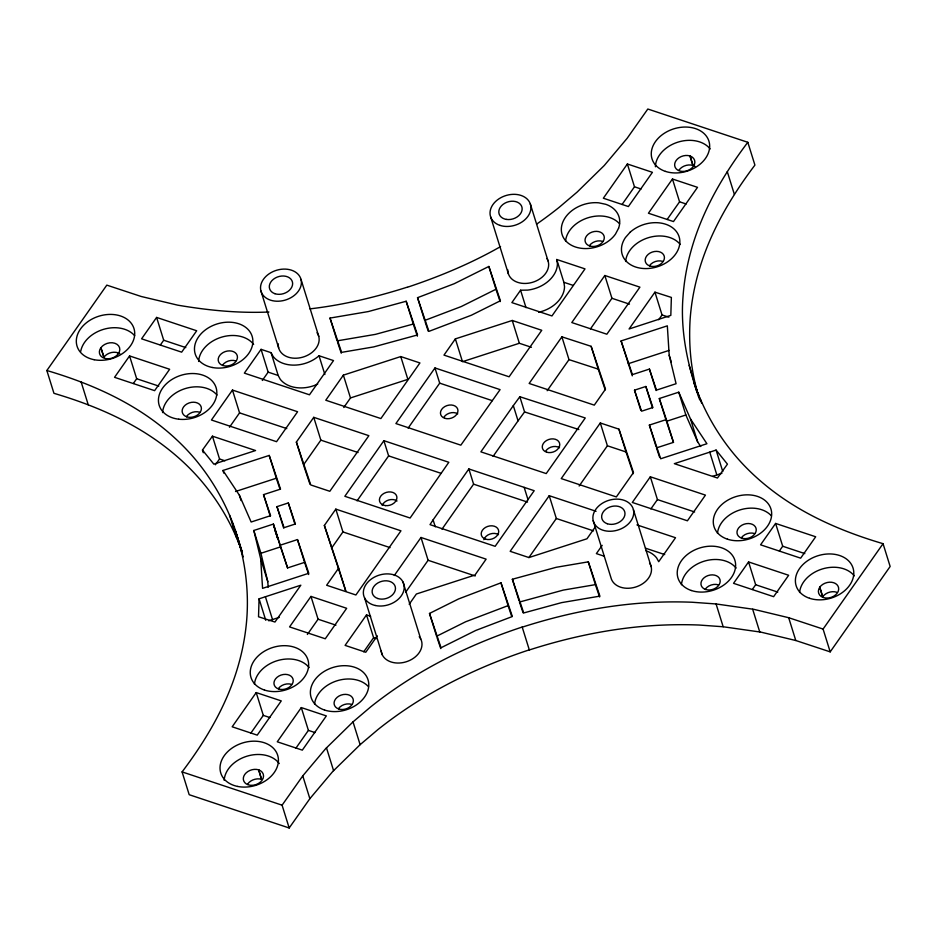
<?xml version="1.0" encoding="UTF-8"?>
<svg xmlns="http://www.w3.org/2000/svg" width="937" height="937" viewBox="0 0 937 937"><rect width="100%" height="100%" fill="white"/><g stroke="black" fill="none" stroke-linecap="round" stroke-linejoin="round"><path stroke-width="1.41" d="M118.367 353.682L119.421 351.644A10.436 7.765 -17.3 0 0 114.853 343.27A10.436 7.765 -17.3 0 0 102.484 345.999L100.821 347.838L103.913 357.173A10.436 7.765 -17.3 0 1 119.901 353.776M819.816 587.124L818.762 589.162A10.436 7.765 -17.3 0 0 823.33 597.525A10.436 7.765 -17.3 0 0 835.699 594.796L837.362 592.957A10.436 7.765 -17.3 0 0 833.731 582.732A10.436 7.765 -17.3 0 0 819.816 587.124L822.663 596.799L819.723 587.3M536.62 224.142A361.752 269.259 -17.3 0 0 559.084 207.417L577.122 192.097L604.271 165.498L627.134 138.325L647.818 109.02L747.808 142.295C723.001 175.114 701.836 211.375 690.909 251.292A361.752 269.259 -17.3 0 0 683.038 296.397C680.18 330.784 687.535 364.915 698.768 397.241M747.808 142.295L754.917 165.099C730.099 197.918 708.946 234.168 698.006 274.096A361.752 269.259 -17.3 0 0 690.136 319.201C688.543 344.511 690.862 370.209 698.135 394.559L689.163 365.36M433.105 519.871L430.013 524.638L495.146 546.318L534.195 490.695L468.863 468.957L433.105 519.871L435.26 526.781M694.165 382.495L694.001 382.542C703.476 410.23 718.175 436.068 737.419 458.123A361.752 269.259 -17.3 0 0 771.151 489.676C804.204 515.28 843.171 531.923 883.052 543.683L890.15 566.487L830.194 651.871L795.782 640.51L760.926 632.135L723.177 626.759L699.213 625.038A361.752 269.259 -17.3 0 0 642.349 626.443C603.92 629.91 566.03 638.144 529.335 649.962L529.3 649.845C492.757 661.885 457.373 677.498 424.367 697.315A361.752 269.259 -17.3 0 0 377.916 729.583L360.124 744.681L332.729 771.502L309.866 798.675L289.182 827.98L189.192 794.705L182.083 771.901C206.901 739.082 228.054 702.832 238.994 662.904A361.752 269.259 -17.3 0 0 246.864 617.799C248.902 588.717 244.92 559.354 235.726 531.701L242.156 551.776M242.004 551.87C232.704 525.095 218.157 500.253 199.581 478.877A361.752 269.259 -17.3 0 0 165.849 447.324C132.796 421.72 93.829 405.077 53.948 393.317L46.85 370.513L106.806 285.129L141.218 296.49L177.538 305.122C207.698 310.252 238.279 313.368 268.907 312.009M129.564 355.931L114.548 377.318L154.628 390.659L169.644 369.272L129.564 355.931L136.673 378.735L133.335 383.491M156.608 317.42L141.581 338.819L181.661 352.16L196.688 330.761L156.608 317.42L163.706 340.225L160.368 344.98M232.458 390.061L211.434 420.01L276.556 441.69L297.591 411.741L232.458 390.061L239.556 412.866L229.471 427.249M261.06 349.337L244.358 373.125L309.479 394.805L333.513 360.581L319.025 355.755A29.797 22.183 -17.3 0 1 273.182 356.528L271.074 352.675L261.06 349.337L268.158 372.141L262.313 380.469M296.373 442.077L313.754 417.34L368.862 435.682L329.812 491.293L310.756 484.956L296.373 442.077L303.483 464.881L320.852 440.144L313.754 417.34M343.375 375.14L325.771 400.228L380.879 418.558L419.928 362.947L400.755 356.564L343.375 375.14L350.485 397.944L343.774 407.501M324.354 525.47L335.821 509.131L400.954 530.81L355.896 594.983L326.638 585.25L338.655 568.127L324.354 525.47L345.765 590.931L338.655 568.127M383.889 440.683L344.839 496.294L410.101 518.02L448.823 462.281L383.889 440.683L388.621 455.886L357.056 500.85M434.967 367.948L395.906 423.571L460.84 445.169L500.089 389.628L434.967 367.948L439.699 383.151L408.122 428.115M455.37 338.878L443.974 355.111L509.107 376.791L541.762 330.292L512.246 320.466L455.37 338.878L462.48 361.682L519.356 343.27L531.431 347.287M331.452 548.274L342.93 531.935L335.821 509.131M520.574 290.212L511.871 302.604L551.952 315.945L585.004 268.884L556.754 259.49L557.433 263.929A29.797 22.183 -17.3 0 1 527.742 290.095L520.574 290.212L526.008 307.652M310.967 596.412L289.568 626.9L325.268 638.776L346.667 608.3L310.967 596.412L318.076 619.216L307.371 634.454M256.211 692.572L232.177 726.796L257.23 735.135L281.264 700.899L256.211 692.572L263.309 715.376L250.882 733.074M627.38 163.987L603.346 198.222L628.387 206.55L652.421 172.326L627.38 163.987L634.478 186.791L622.051 204.5M301.304 707.576L277.27 741.799L302.323 750.139L326.345 715.915L301.304 707.576L308.402 730.38L295.975 748.077M513.324 405.639L480.88 451.845L546.212 473.583L585.262 417.972L519.836 396.726L513.324 405.639L518.056 420.842L493.096 456.378M672.461 179.002L648.427 213.226L673.48 221.565L697.515 187.341L672.461 179.002L679.571 201.806L667.132 219.504M370.642 616.277L366.508 614.895L345.097 645.382L365.77 652.257L377.295 635.848M394.29 575.505L420.994 537.475L486.127 559.155L474.977 575.037L416.391 593.999L409.188 604.271M561.895 336.828L529.147 383.456L594.281 405.135L605.501 389.148L591.142 346.327L561.895 336.828L568.993 359.632L547.161 390.717M604.833 275.49L571.793 322.551L606.86 334.216L639.912 287.155L604.833 275.49L611.943 298.294L590.462 328.875M441.995 529.147L473.595 484.16L468.863 468.957M363.732 651.765L373.605 637.699L366.508 614.895M405.569 592.36L428.104 560.279L420.994 537.475M654.94 292.157L629.078 328.992L670.822 315.371L671.372 297.427L654.94 292.157L662.037 314.961L658.699 319.716M596.073 511.297L549.223 495.696L510.173 551.319L528.937 557.562L586.972 538.775L595.241 526.992M600.301 422.974L561.24 478.584L616.347 496.926L633.482 472.541L618.935 429.169L600.301 422.974L607.399 445.778L579.148 486.01M528.901 557.55L556.332 518.501L549.223 495.696M602.186 545.357L596.377 553.615L604.33 556.262M650.337 476.781L632.311 502.455L687.418 520.796L705.444 495.123L650.337 476.781L657.434 499.585L650.875 508.92M748.558 561.931L733.542 583.329L773.622 596.67L788.649 575.271L748.558 561.931L755.667 584.735L752.329 589.49M775.602 523.432L760.575 544.819L800.655 558.159L815.682 536.772L775.602 523.432L782.7 546.236L779.361 550.991M830.194 651.871L823.084 629.067L883.052 543.683M289.182 827.98L282.084 805.176L302.768 775.871L325.631 748.698L353.026 721.877L370.806 706.779A361.752 269.259 -17.3 0 1 417.27 674.511C450.264 654.694 485.659 639.081 522.19 627.04L522.237 627.158C558.932 615.34 596.822 607.106 635.239 603.639A361.752 269.259 -17.3 0 1 692.115 602.245L716.079 603.955L753.828 609.331L788.685 617.706L823.084 629.067M202.462 450.041L212.441 436.185L255.567 450.533L213.812 464.12L202.462 450.041L203.294 452.735M215.381 464.764L219.539 458.989L212.441 436.185M518.056 420.842L524.568 411.929L519.836 396.726M500.557 246.607C471.147 263.367 439.781 276.474 407.7 287.155L407.665 287.038C375.831 297.181 343.165 304.982 309.936 308.87M488.856 266.448L454.176 283.735L417.539 297.673L424.648 320.477L461.273 306.54L495.966 289.252L488.856 266.448L500.405 300.754L471.381 315.219L428.912 331.382L417.539 297.673M429.497 613.442L458.521 598.977L500.979 582.814L512.352 616.523L475.727 630.46L441.034 647.748L429.497 613.442L436.595 636.246L465.619 621.781L508.088 605.618L500.979 582.814M223.814 473.15L222.983 470.468L269.212 455.429L280.526 489.114L263.52 494.642L270.207 516.1M621.102 340.927L667.331 325.842L669.205 355.299L676.081 383.713L656.486 390.12L649.423 369.084L632.416 374.613L621.102 340.927L632.276 375.854M235.527 491.503L276.321 478.233L269.212 455.429M628.212 363.732L668.995 350.426M276.989 506.636L288.315 502.946L295.378 523.982L284.052 527.672L276.989 506.636L283.665 528.105M634.501 390.167L645.839 386.477L652.902 407.501L641.564 411.202L634.501 390.167L640.767 410.289M268.158 587.312L267.795 581.701L260.697 558.897L253.81 530.483L273.405 524.076L287.577 567.916L304.584 562.387L297.474 539.583L280.479 545.111M697.62 441.819L685.861 414.986L666.418 421.334L659.308 398.53L678.763 392.181L690.522 419.015L697.62 441.819L700.747 446.527M267.795 581.701L260.919 553.287L280.514 546.88L273.405 524.076M265.405 596.752L300.824 585.203L274.963 622.039L258.53 616.769L259.069 598.825L265.405 596.752L272.515 619.556L268.708 620.798M716.091 450.076L674.335 463.663L717.461 478.011L727.44 464.155L716.091 450.076L722.778 471.534M272.515 619.556L279.32 617.342M712.764 476.265L721.923 473.29M350.485 397.944L407.864 379.368L400.755 356.564M656.052 446.551L649.364 425.082L666.371 419.553L659.308 398.53M666.371 419.553L673.48 442.358L656.474 447.886L659.636 457.315M330 318.076L341.595 352.359L373.664 346.913L417.539 334.954L406.166 301.245L368.323 311.564L330 318.076L337.097 340.869L375.421 334.368L413.276 324.05L417.363 336.184M512.363 579.242L556.238 567.283L588.307 561.837L599.903 596.131L561.579 602.632L523.724 612.95L512.363 579.242L519.039 600.711M599.586 596.986L595.405 584.641L563.336 590.087L519.461 602.046L523.104 612.833M662.037 314.961L668.889 317.163M568.993 359.632L598.251 369.131L605.197 389.851M524.568 411.929L578.867 429.556M679.044 170.065A10.436 7.765 -17.3 0 1 692.876 165.427L693.075 165.498A10.436 7.765 -17.3 0 1 694.961 166.446M634.478 186.791L641.072 188.993M679.571 201.806L686.165 203.997M556.754 259.49L563.863 282.295L573.28 285.422M611.943 298.294L629.477 304.127M439.699 383.151L492.358 400.673M607.399 445.778L626.033 451.974L633.307 473.665M657.434 499.585L694.633 511.965M268.158 372.141L278.184 375.479L280.28 379.333A29.797 22.183 -17.3 0 0 317.725 384.065M163.706 340.225L185.819 347.592M782.7 546.236L804.813 553.591M636.949 524.896L675.53 537.733L658.699 561.696L656.591 557.843A29.797 22.183 -17.3 0 0 646.085 550.815M388.621 455.886L441.116 473.349M473.595 484.16L527.531 502.103M239.556 412.866L286.781 428.584M136.673 378.735L158.786 386.091M320.852 440.144L358.051 452.524M556.332 518.501L593.531 530.881M645.429 548.157L664.72 554.575M755.667 584.735L777.78 592.102M219.539 458.989L224.927 460.781M342.93 531.935L390.038 547.618M428.104 560.279L475.211 575.962M318.076 619.216L335.926 625.155M373.605 637.699L376.358 638.612M263.309 715.376L269.903 717.566M308.402 730.38L314.996 732.57M247.719 783.964A10.436 7.765 -17.3 0 1 261.54 779.326L258.764 769.921M182.083 771.901L282.084 805.176M46.85 370.513C86.719 382.273 125.699 398.916 158.751 424.52A361.752 269.259 -17.3 0 1 192.472 456.073C211.727 478.128 226.414 503.965 235.89 531.654M689.913 155.929L691.998 156.936A10.436 7.765 -17.3 0 1 693.427 166.341A10.436 7.765 -17.3 0 1 681.843 171.401L679.395 170.909A10.436 7.765 -17.3 0 1 676.092 160.567A10.436 7.765 -17.3 0 1 689.913 155.929L692.876 165.427M258.577 769.827L260.673 770.835A10.436 7.765 -17.3 0 1 262.091 780.228A10.436 7.765 -17.3 0 1 250.519 785.3L248.071 784.796A10.436 7.765 -17.3 0 1 244.756 774.466A10.436 7.765 -17.3 0 1 258.589 769.827L261.54 779.326M690.522 419.015L706.92 443.728L660.679 458.767L649.364 425.082M222.983 470.468L239.38 495.181L251.139 522.014L270.582 515.666L263.52 494.642M425.105 321.824L428.279 331.265M508.088 605.618L511.719 616.405M337.566 342.251L341.267 353.214M666.851 422.646L673.48 442.358M495.966 289.252L500.124 301.609M437.052 637.617L440.753 648.591M303.939 466.263L309.971 484.242M297.474 539.583L308.788 573.268L262.571 588.354L260.697 558.897M276.321 478.233L279.94 489.009M304.584 562.387L308.66 574.522M275.045 530.588L277.692 538.47L273.51 525.06M280.514 546.88L287.577 567.916M690.101 156.022L693.075 165.498M727.288 171.658L734.397 194.463M788.685 617.706L795.782 640.51M700.337 399.057L701.59 403.074M697.948 392.826L700.044 399.537M694.001 382.542L696.929 391.935M709.754 452.138L716.852 474.942M752.669 609.249L759.778 632.053M669.205 355.299L671.29 361.998M678.763 392.181L685.861 414.986M649.423 369.084L656.111 390.542M716.079 603.955L723.177 626.759M645.839 386.477L652.515 407.935M618.935 429.169L626.033 451.974M591.142 346.327L598.251 369.131M633.424 509.705A20.86 15.531 -17.3 0 1 606.415 531.021A20.86 15.531 -17.3 0 1 600.078 504.856A20.86 15.531 -17.3 0 1 633.424 509.705L651.18 566.721M530.307 203.926L548.063 260.943M593.191 520.679L610.947 577.684A20.86 15.531 -17.3 0 0 637.312 586.468A20.86 15.531 -17.3 0 0 649.54 562.996M490.637 216.857L508.393 273.862M588.307 561.837L595.405 584.641M512.246 320.466L519.356 343.27M524.17 487.369L528.046 499.808M522.19 627.04L529.335 649.962M406.166 301.245L413.276 324.05M402.98 581.971L420.736 638.975M301.011 279.402A20.86 15.531 -17.3 0 1 274.412 301.035A20.86 15.531 -17.3 0 1 267.455 275.045A20.86 15.531 -17.3 0 1 301.011 279.402L318.767 336.418M319.025 355.755L324.87 374.542M364.598 597.958L382.355 654.963M260.908 290.915L278.664 347.932M271.074 352.675L278.184 375.479M288.315 502.946L295.003 524.404M353.026 721.877L360.124 744.681M326.474 747.82L333.572 770.624M253.81 530.483L260.919 553.287M239.38 495.181L241.055 500.557M259.069 598.825L265.757 620.282M235.726 531.701L242.414 553.17M238.853 542.394L242.191 553.123M240.715 548.789L243.233 556.836M231.931 521.312L239.029 544.116M229.542 515.092L236.639 537.897M302.768 775.871L309.866 798.675M81.156 382.015L88.254 404.819M100.973 347.674L103.913 357.173M698.522 395.894L699.705 399.923M563.863 282.295L564.531 286.722A29.797 22.183 -17.3 0 1 538.658 312.244M822.78 596.623A10.436 7.765 -17.3 0 1 836.682 592.231M649.493 265.686A9.838 7.32 -17.3 0 1 662.717 261.376M589.373 245.67A9.838 7.32 -17.3 0 1 602.596 241.371M222.514 365.184A9.838 7.32 -17.3 0 1 235.737 360.874M186.463 416.52A9.838 7.32 -17.3 0 1 199.686 412.221M278.289 688.683A9.838 7.32 -17.3 0 1 291.512 684.373M338.409 708.688A9.838 7.32 -17.3 0 1 351.633 704.39M741.308 537.838A9.838 7.32 -17.3 0 1 754.531 533.54M705.256 589.186A9.838 7.32 -17.3 0 1 718.48 584.875M118.238 353.858A10.436 7.765 -17.3 0 1 104.335 358.25A10.436 7.765 -17.3 0 1 100.704 348.014M198.632 361.459A29.797 22.183 -17.3 0 1 221.308 337.238A29.797 22.183 -17.3 0 1 253.634 344.441M162.593 412.585A29.797 22.183 -17.3 0 1 184.765 388.726A29.797 22.183 -17.3 0 1 216.974 395.016M80.723 351.375A29.797 22.183 -17.3 0 1 103.773 329.274A29.797 22.183 -17.3 0 1 134.659 335.68M254.454 684.221A29.797 22.183 -17.3 0 1 277.247 660.679A29.797 22.183 -17.3 0 1 309.128 667.577M314.574 704.237A29.797 22.183 -17.3 0 1 336.617 680.918A29.797 22.183 -17.3 0 1 368.475 686.669M224.177 780.322A29.797 22.183 -17.3 0 1 247.005 756.182A29.797 22.183 -17.3 0 1 279.261 763.55M717.473 533.387A29.797 22.183 -17.3 0 1 739.527 510.068A29.797 22.183 -17.3 0 1 771.374 515.818M681.422 584.723A29.797 22.183 -17.3 0 1 704.214 561.181A29.797 22.183 -17.3 0 1 736.095 568.08M799.589 592.489A29.797 22.183 -17.3 0 1 822.381 568.946A29.797 22.183 -17.3 0 1 854.263 575.845M655.408 166.774A29.797 22.183 -17.3 0 1 677.521 142.272A29.797 22.183 -17.3 0 1 710.152 148.936M565.55 241.02A29.797 22.183 -17.3 0 1 587.815 217.829A29.797 22.183 -17.3 0 1 619.568 223.802M625.635 261.482A29.797 22.183 -17.3 0 1 648.111 237.775A29.797 22.183 -17.3 0 1 680.168 244.37M317.034 332.729A20.86 15.531 -17.3 0 1 302.733 357.173A20.86 15.531 -17.3 0 1 278.312 343.844M546.892 258.483A20.86 15.531 -17.3 0 1 532.321 282.377A20.86 15.531 -17.3 0 1 507.784 269.833M419.226 636.68A20.86 15.531 -17.3 0 1 407.759 661.253A20.86 15.531 -17.3 0 1 381.183 651.086M483.855 539.677A8.937 6.653 -17.3 0 1 498.484 534.629M382.191 505.406A8.937 6.653 -17.3 0 1 397.03 500.99M545.744 451.013A8.937 6.653 -17.3 0 1 559.506 447.687M443.962 417.094A8.937 6.653 -17.3 0 1 457.736 413.826M618.549 228.323L615.457 234.133A29.797 22.183 -17.3 0 1 577.532 247.602A29.797 22.183 -17.3 0 1 563.336 220.945A29.797 22.183 -17.3 0 1 598.79 202.825L605.759 204.301A29.797 22.183 -17.3 0 1 618.549 228.323M630.097 232.259L625.436 237.541A29.797 22.183 -17.3 0 0 647.959 268.521A29.797 22.183 -17.3 0 0 678.154 234.367A29.797 22.183 -17.3 0 0 630.097 232.259M589.713 245.986A9.838 7.32 -17.3 0 0 604.306 237.775A9.838 7.32 -17.3 0 0 589.994 233.008A9.838 7.32 -17.3 0 0 589.713 245.986M649.845 265.991A9.838 7.32 -17.3 0 0 664.438 257.792A9.838 7.32 -17.3 0 0 650.114 253.025A9.838 7.32 -17.3 0 0 649.845 265.991M222.865 365.5A9.838 7.32 -17.3 0 0 237.459 357.29A9.838 7.32 -17.3 0 0 223.147 352.523A9.838 7.32 -17.3 0 0 222.865 365.5M186.814 416.836A9.838 7.32 -17.3 0 0 201.408 408.626A9.838 7.32 -17.3 0 0 187.095 403.859A9.838 7.32 -17.3 0 0 186.814 416.836M338.761 709.004A9.838 7.32 -17.3 0 0 353.354 700.794A9.838 7.32 -17.3 0 0 339.03 696.027A9.838 7.32 -17.3 0 0 338.761 709.004M705.608 589.49A9.838 7.32 -17.3 0 0 720.202 581.28A9.838 7.32 -17.3 0 0 705.889 576.524A9.838 7.32 -17.3 0 0 705.608 589.49M741.659 538.154A9.838 7.32 -17.3 0 0 756.253 529.944A9.838 7.32 -17.3 0 0 741.94 525.177A9.838 7.32 -17.3 0 0 741.659 538.154M278.64 689A9.838 7.32 -17.3 0 0 293.234 680.789A9.838 7.32 -17.3 0 0 278.91 676.022A9.838 7.32 -17.3 0 0 278.64 689M94.157 359.714A29.797 22.183 -17.3 0 0 134.495 330.749A29.797 22.183 -17.3 0 0 87.891 321.637A29.797 22.183 -17.3 0 0 94.157 359.714M212.219 367.468A29.797 22.183 -17.3 0 0 252.674 338.597A29.797 22.183 -17.3 0 0 206.14 329.344A29.797 22.183 -17.3 0 0 212.219 367.468M178.791 419.214A29.797 22.183 -17.3 0 0 216.154 387.859A29.797 22.183 -17.3 0 0 167.946 382.355A29.797 22.183 -17.3 0 0 178.791 419.214M237.611 786.436A29.797 22.183 -17.3 0 0 278.242 757.717A29.797 22.183 -17.3 0 0 231.814 748.253A29.797 22.183 -17.3 0 0 237.611 786.436M264.433 690.03A29.797 22.183 -17.3 0 0 308.66 665.153A29.797 22.183 -17.3 0 0 265.265 650.723A29.797 22.183 -17.3 0 0 264.433 690.03M324.553 710.035A29.797 22.183 -17.3 0 0 368.78 685.17A29.797 22.183 -17.3 0 0 325.385 670.728A29.797 22.183 -17.3 0 0 324.553 710.035M727.452 539.185A29.797 22.183 -17.3 0 0 771.678 514.319A29.797 22.183 -17.3 0 0 728.295 499.878A29.797 22.183 -17.3 0 0 727.452 539.185M691.401 590.521A29.797 22.183 -17.3 0 0 735.627 565.655A29.797 22.183 -17.3 0 0 692.244 551.214A29.797 22.183 -17.3 0 0 691.401 590.521M809.568 598.286A29.797 22.183 -17.3 0 0 853.794 573.421A29.797 22.183 -17.3 0 0 810.411 558.979A29.797 22.183 -17.3 0 0 809.568 598.286M665.446 171.389A29.797 22.183 -17.3 0 0 709.672 146.523A29.797 22.183 -17.3 0 0 666.289 132.082A29.797 22.183 -17.3 0 0 665.446 171.389M546.704 452.22A8.937 6.653 -17.3 0 0 559.764 444.513A8.937 6.653 -17.3 0 0 546.552 440.484A8.937 6.653 -17.3 0 0 546.704 452.22M385.458 505.605A8.937 6.653 -17.3 0 0 396.726 496.247A8.937 6.653 -17.3 0 0 382.284 494.525A8.937 6.653 -17.3 0 0 385.458 505.605M444.852 418.324A8.937 6.653 -17.3 0 0 457.959 410.675A8.937 6.653 -17.3 0 0 444.794 406.576A8.937 6.653 -17.3 0 0 444.852 418.324M485.624 539.15A8.937 6.653 -17.3 0 0 498.718 531.478A8.937 6.653 -17.3 0 0 485.53 527.402A8.937 6.653 -17.3 0 0 485.624 539.15M377.787 598.52A11.923 8.878 -17.3 0 0 395.473 588.577A11.923 8.878 -17.3 0 0 378.115 582.802A11.923 8.878 -17.3 0 0 377.787 598.52M274.951 293.714A11.923 8.878 -17.3 0 0 292.637 283.77A11.923 8.878 -17.3 0 0 275.291 277.996A11.923 8.878 -17.3 0 0 274.951 293.714M607.293 523.748A11.923 8.878 -17.3 0 0 624.991 513.804A11.923 8.878 -17.3 0 0 607.633 508.03A11.923 8.878 -17.3 0 0 607.293 523.748M506.484 219.422A11.923 8.878 -17.3 0 0 521.979 207.3A11.923 8.878 -17.3 0 0 502.946 204.453A11.923 8.878 -17.3 0 0 506.484 219.422M375.21 605.478A20.86 15.531 -17.3 0 0 404.152 585.848A20.86 15.531 -17.3 0 0 372.012 578.562A20.86 15.531 -17.3 0 0 375.21 605.478M499.96 225.372A20.86 15.531 -17.3 0 0 530.916 207.955A20.86 15.531 -17.3 0 0 500.545 197.848A20.86 15.531 -17.3 0 0 499.96 225.372"/></g></svg>
